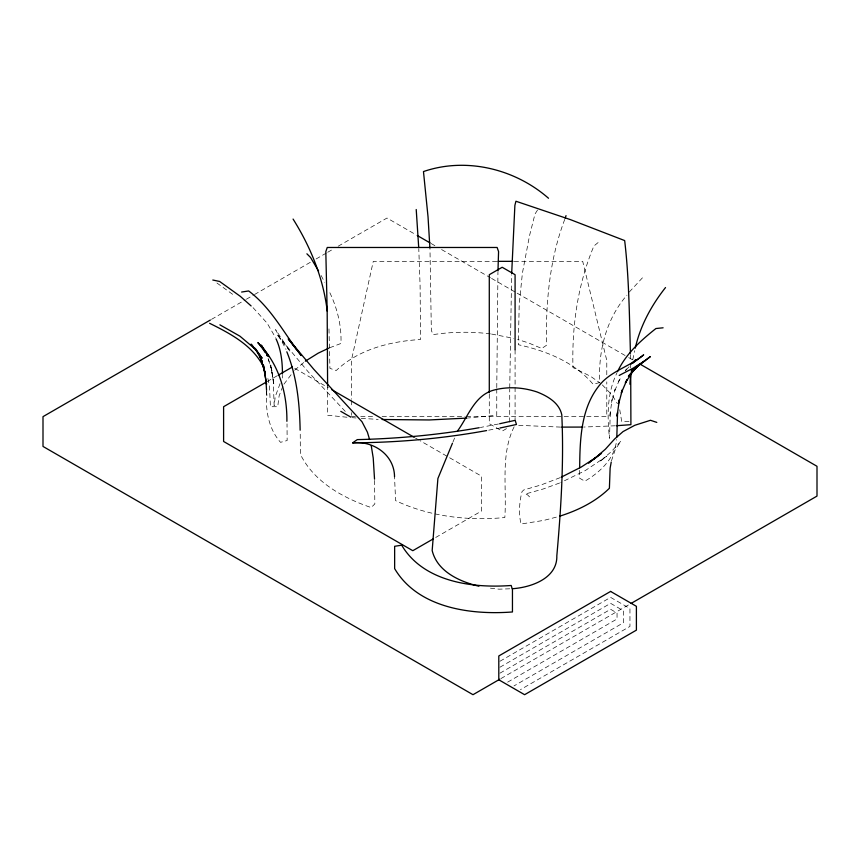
<?xml version="1.0" encoding="UTF-8"?>
<svg xmlns="http://www.w3.org/2000/svg" width="860" height="860" viewBox="0 0 860 860"><rect width="100%" height="100%" fill="white"/><g stroke="black" fill="none" stroke-linecap="round" stroke-linejoin="round"><path stroke-width="0.64" stroke-dasharray="4.3 3.22" d="M496.768 388.913L496.757 415.262L468.334 417.971M496.768 387.591L497.94 272.319M509.69 422.066L509.733 389.268M509.733 387.946L511.635 274.845M579.672 470.377L579.64 478.214L584.8 481.191C600.162 472.333 615.05 458.176 616.684 439.557M610.278 412.467L609.514 438.342C607.085 416.39 606.956 392.88 617.114 372.584M609.815 415.756L612.073 399.556L611.611 402.523L615.104 389.397L614.115 392.192L619.823 379.056L618.254 381.797L621.758 376.443M632.777 359.738L634.583 350.708M611.449 460.874L615.319 449.404L620.963 441.072L611.245 451.704L599.786 461.562L606.751 456.144L585.294 470.581L560.817 482.535M564.74 219.429C549.454 259.494 545.713 302.72 546.487 345.269L541.8 348.493L528.459 342.893L517.623 339.442M452.94 442.04L454.951 437.17M282.843 386.248L279.124 395.826L277.715 406.715L270.416 406.715L269.47 385.861L267.213 375.433M280.059 383.592L275.221 396.761L274.157 405.716L273.243 380.195L270.76 365.231L273.802 383.882L271.33 368.596L268.126 358.491M283.961 384.162L293.776 371.165M537.479 210.098L534.985 214.065L529.491 235.801L522.407 273.114L519.214 304.225L518.343 344.72C546.057 350.794 574.458 362.038 593.153 384.302L599.764 382.517C598.13 351.299 606.074 319.125 626.951 295.173M625.263 371.09L626.661 368.94L625.155 370.832M629.294 292.024L643.85 276.307M626.177 369.897L629.724 366.134M514.151 426.786C500.369 454.231 506.884 487.663 504.831 517.537C467.851 521.063 429.419 516.602 395.6 500.638L394.536 476.795M294.658 370.198L305.311 361.178M598.087 242.563L593.905 246.014C577.726 284.359 571.803 326.133 572.975 367.542L590.723 376.411L600.635 383.41M211.517 319.35L245.218 299.893M246.379 299.226L253.356 295.195M254.517 294.529L310.299 262.322M316.104 258.967L326.563 252.926M327.724 252.259L332.379 249.572M338.184 246.218L387 218.042L416.057 234.812M267.17 381.56L277.49 375.594M506.486 428.635L502.186 431.118L489.286 423.668L489.286 394.149M435.73 537.468L481.6 510.98L481.6 476.225L420.078 440.707M499.95 661.254L610.6 597.378L629.95 608.547L629.95 626.424L520.45 689.645M499.95 667.22L610.6 603.333L623.5 610.783L623.5 622.704L514 685.914M499.95 673.176L610.6 609.288L617.05 613.019L617.05 618.974L506.4 682.861M500.896 678.594L629.896 604.118M560.118 477.665L541.101 484.943L523.718 489.974L522.031 491.619C519.279 501.982 518.623 513.592 520.977 524.009L543.971 520.365L558.473 516.581M329.681 347.762L340.958 343.473C341.689 325.338 337.055 307.407 329.111 291.185M559.58 483.019L543.251 488.974L524.987 494.124L527.341 494.672L530.48 497.779M498.445 423.991L480.396 427.485M500.327 427.936L487.856 430.344M615.212 425.786L583.671 427.054M509.711 588.81L499.058 589.175L489.039 588.004M496.779 261.343L373.272 261.343L351.375 360.469L351.375 399.255M514.237 261.343L582.704 261.343L606.784 360.469L606.784 375.186M351.375 416.648L355.395 416.648M360.738 416.648L375.444 416.648M382.13 416.648L465.045 416.648M466.378 416.648L606.784 416.648L606.784 381.872M629.025 421.615L621.726 421.615L619.651 409.242M560.57 427.097L518.139 425.302M361.232 418.39L378.174 419.368M346.967 417.229L327.617 415.262L327.606 387.591M352.148 417.648L356.04 417.971M490.458 333.884C471.473 331.508 452.156 331.734 433.236 334.604L431.344 330.53L429.989 249.497M491.597 334.056L513.925 338.388M431.161 243.53L435.816 246.218M441.621 249.572L490.437 277.758M491.597 278.425L516 292.518M517.161 293.185L627.563 356.932M628.725 357.599L635.701 361.63M294.722 368.338L328.38 387.763M415.434 438.03L418.917 440.04M216.946 283.015L233.544 294.969M602.365 384.925L612.191 395.213L617.448 403.738M253.066 307.676L267.17 323.199L275.565 337.668M345.29 411.424L308.364 372.025L276.769 334.185L290.11 351.45L275.576 329.616L286.014 349.418M321.167 275.555L324.65 282.252M268.363 359.297L272.341 372.1L271.33 368.596M328.971 328.918L329.939 368.392L336.26 370.499C358.685 349.203 390.472 341.345 420.562 339.496L420.099 285.789L418.798 249.185M266.632 391.623L266.858 395.374L266.729 391.106C265.288 409.134 268.148 428.344 280.532 442.319L287.143 440.546L287.025 423.851M374.562 480.428L374.831 503.906L371.187 507.55C343.043 497.918 313.986 481.998 300.355 454.252L300.237 432.86M630.466 354.556L630.584 361.243M282.467 375.358L282.499 378.013M630.627 363.92L630.659 367.79M515.086 349.859L515.086 419.637M351.375 400.599L351.375 405.941M351.375 412.628L351.375 415.305"/><path stroke-width="1.29" d="M579.683 467.775C579.919 438.009 580.995 404.522 602.688 381.603C614.502 369.929 631.089 365.543 643.678 354.858L632.283 363.425M616.813 437.181L617.566 412.596L617.071 416.175L619.372 399.685L618.867 402.942L622.371 389.816L621.307 392.891L627.026 379.754L625.349 382.786L633.755 369.929L628.402 376.228L639.259 364.661M497.972 270.997L498.574 251.604L497.123 247.476L327.262 247.476L325.811 251.604L327.176 311.008L327.606 386.28M511.678 273.555L514.882 205.411L515.925 201.24L570.298 219.579L624.672 240.574C629.079 277.834 629.348 315.674 630.445 353.223M629.907 384.226L630.735 373.917M611.234 462.078L610.138 468.098L609.396 488.265C595.636 501.778 577.855 510.453 559.624 516.204M635.26 348.139C640.249 325.833 651.428 305.386 665.511 287.552M565.17 218.16L566.03 215.634M452.446 443.255L437.901 478.515L432.171 550.55C437.235 571.556 459.681 581.65 478.902 586.208M617.63 371.477C625.94 353.825 640.872 340.452 655.922 328.531L663.103 327.8M457.456 431.096C468.173 416.573 474.462 395.439 493.565 390.182C507.894 386.269 523.192 387.333 537.199 392.02C547.691 396.17 559.247 402.846 561.784 414.767C564.031 461.841 560.978 508.937 556.828 555.818C557.463 578.425 531.018 587.455 512.377 588.724M632.38 363.307L635.916 359.544L631.004 364.188M631.369 373.046L639.335 364.575M639.636 364.156L631.294 370.993L650.278 356.663L631.294 370.993M394.536 476.795C394.396 454.875 373.39 440.513 352.611 442.835L357.298 439.611C398.148 438.675 438.944 434.827 479.192 427.71M645.301 360.437L633.433 368.005L619.2 375.433M305.311 361.178L318.168 353.18L328.595 348.225M210.356 320.027L43 416.648L43 446.437L473 694.697L499.724 679.26M266.03 382.216L223.6 406.715L223.6 441.47L412.8 550.701L433.44 538.79M278.64 374.938L292.4 366.994M631.057 603.441L817 496.091L817 466.292L640.356 364.307M561.258 477.16L581.102 467.13L595.088 458.09L588.552 463.046L601.527 453.198L594.561 458.616L605.429 449.156L614.642 438.965L623.07 431.569L634.83 425.27L650.472 420.282L656.793 422.389M499.649 423.743L515.183 420.336L516.452 424.485L500.327 427.936M486.599 430.57C442.416 438.621 397.513 442.599 352.611 442.835M241.617 292.045L248.658 290.949C271.47 308.052 284.101 333.615 301.258 355.546L288.337 338.915L313.62 369.101L362.006 421.776L367.413 432.193L369.585 439.514M467.034 418.078L429.215 419.959L382.098 419.508M616.416 425.721L630.907 424.679L630.724 374.25M582.457 427.076L561.784 427.108M498.123 261.343L512.893 261.343M212.796 280.027L219.655 281.467L240.402 296.41L251.12 305.945M209.603 323.296C230.716 333.744 253.979 346.075 264.278 368.478M219.902 324.833L239.918 336.174L254.947 348.848L251.077 344.129L262.117 358.233L256.312 349.88M417.218 235.479L430 242.864M331.863 389.773L414.273 437.353M340.786 411.349L350.815 417.132M548.519 198.262C514.968 168.85 466.131 156.896 423.475 171.57L428.033 216.87L429.925 248.185M306.902 253.807L310.546 257.452L318.576 271.05M288.337 338.915L296.56 349.483M293.077 219.064C310.621 247.003 323.392 278.285 327.23 311.212M264.88 352.084L261.289 345.107L268.89 356.674L257.849 342.57C278.683 363.232 287.175 392.525 286.896 421.314M255.355 348.321L261.945 361.114L260.365 357.394L265.138 372.745L259.655 355.126M276.017 338.818C281.123 349.794 282.445 362.049 282.445 374.035M286.832 351.804C296.904 376.637 299.645 403.619 300.14 430.204M260.365 357.394L264.074 369.015L266.536 384.302L263.472 365.414L264.074 369.015M267.224 355.642L266.525 353.438L267.32 355.965M371.23 445.641L373.229 458.025L374.53 479.149M416.219 209.517L418.734 247.841M265.944 380.378L266.557 390.375M515.086 349.859L515.086 274.705L502.186 267.267L489.286 274.705L489.286 392.805M610.6 591.422L498.8 655.965L498.8 679.798L524.6 694.697L636.4 630.143L636.4 606.311L610.6 591.422M401.695 545.197L394.643 546.293L394.643 568.632C417.949 608.031 470.624 615.147 512.452 611.965L512.452 589.627L511.184 585.477C472.312 588.433 423.356 581.812 401.695 545.197"/></g></svg>
